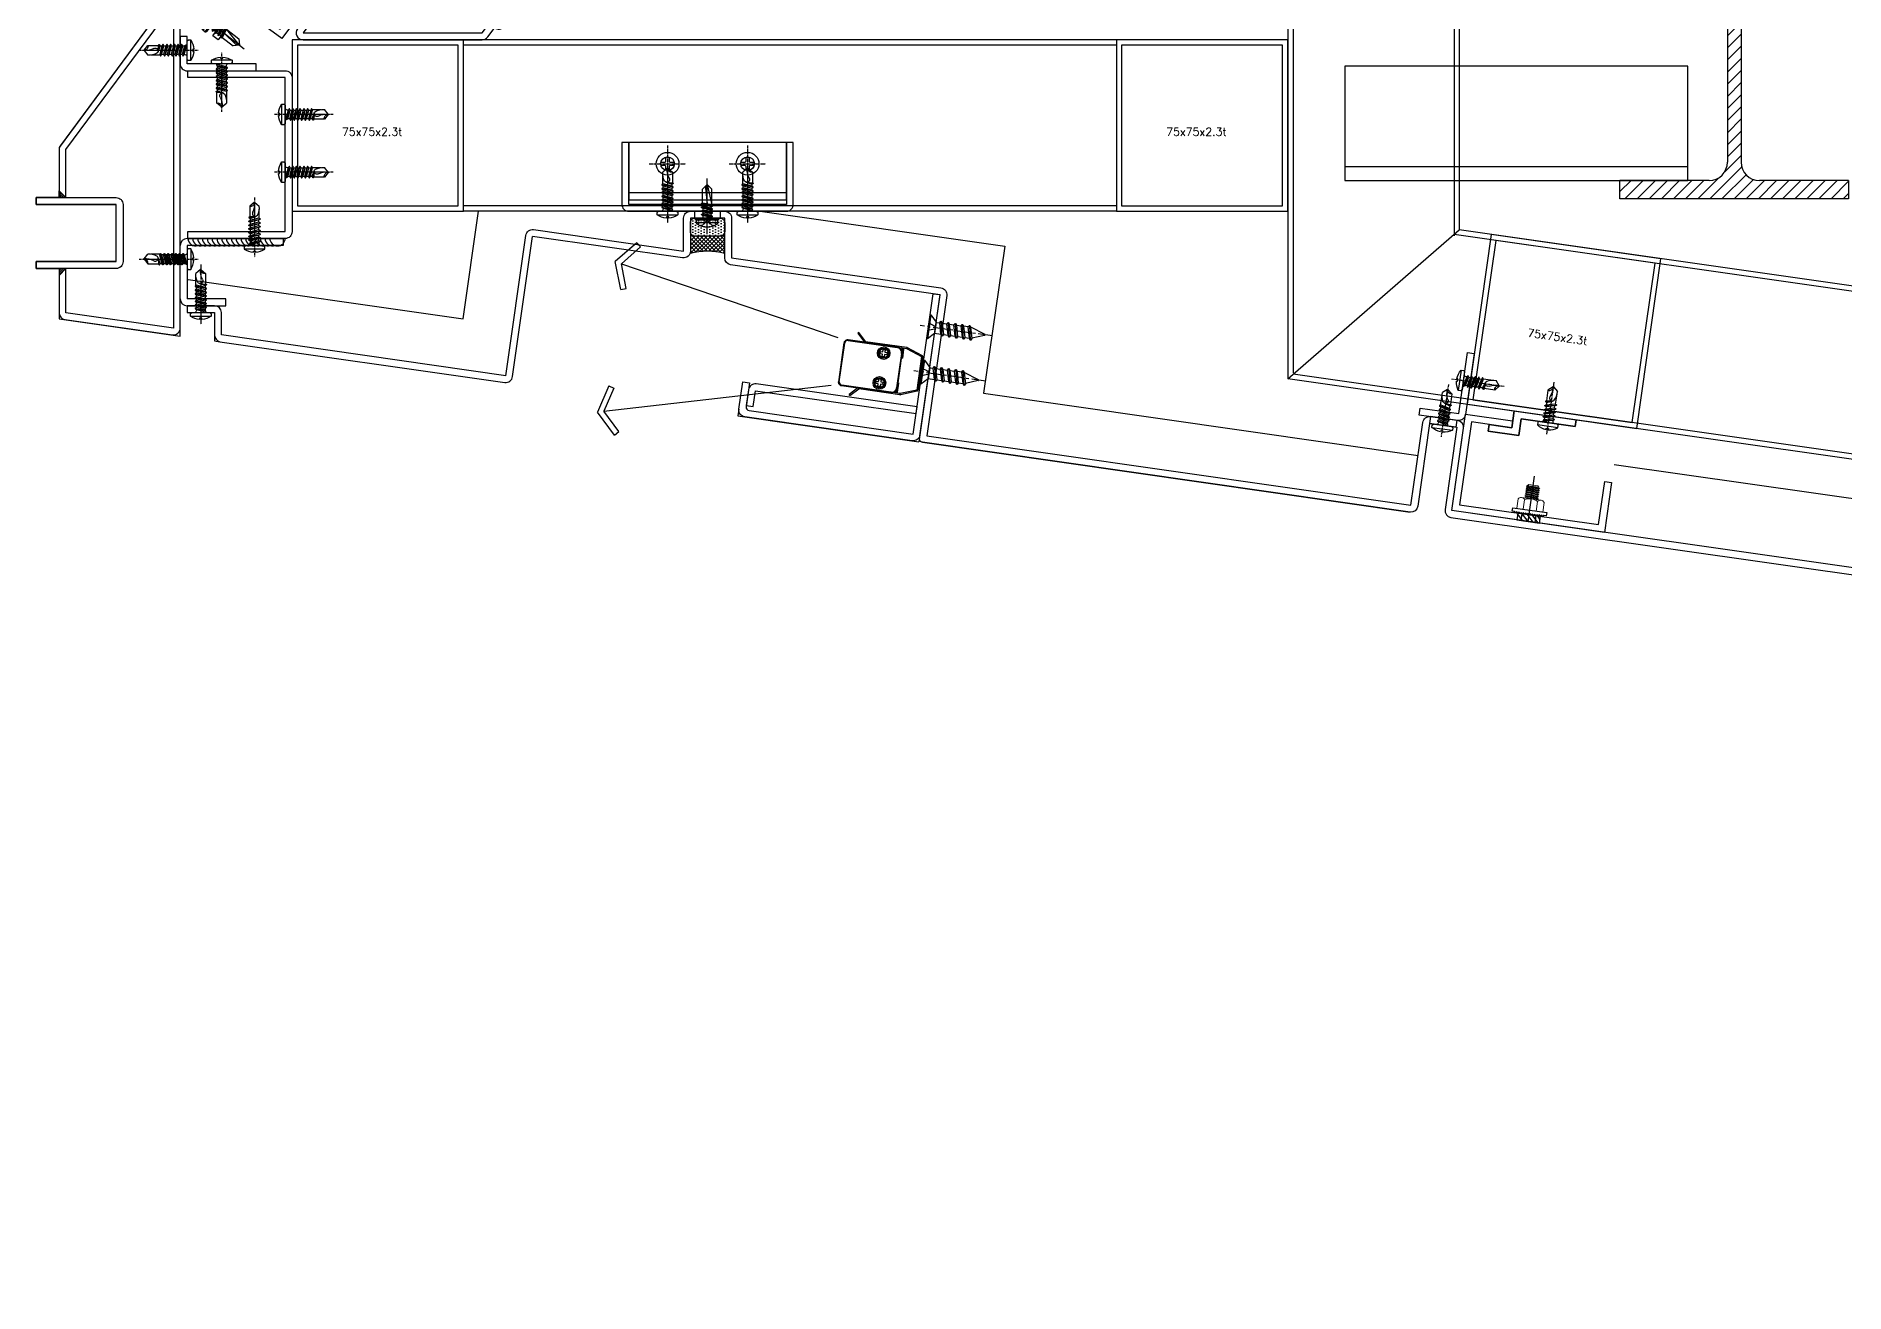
# Model space of a CAD drawing. Extents: x -3378 to 102197, y -3799 to 48702.
# Drawn here: x 55391 to 56182, y 8614 to 9164 of the extents above; entities that cross this region are included whole.
import ezdxf

# ---------------------------------------------------------------- set-up
doc = ezdxf.new("R2010")
doc.units = 0
doc.linetypes.add('CENTER', pattern=[2, 1.25, -0.25, 0.25, -0.25])
doc.linetypes.add('HIDDEN', pattern=[0.375, 0.25, -0.125])
for name, color, linetype in [('11', 11, 'Continuous'), ('24WELD', 55, 'Continuous'), ('3', 3, 'Continuous'), ('4', 4, 'Continuous'), ('6', 6, 'Continuous'), ('ARR', 6, 'Continuous'), ('BCM-DIM', 54, 'Continuous'), ('BCM-draft', 252, 'Continuous'), ('BCM-EXT', 2, 'Continuous'), ('BCM-SIL', 8, 'Continuous'), ('CENTER', 4, 'CENTER'), ('CL', 14, 'CENTER'), ('GM_SECT_15', 15, 'Continuous'), ('LAYER3', 165, 'Continuous'), ('螺絲 固定五金 FASTENERS', 124, 'Continuous'), ('螺絲、螺栓', 4, 'Continuous'), ('視覺模型鋁擠型暫替', 4, 'Continuous'), ('視覺模型鋁擠型暫替-RefEdit0', 4, 'Continuous'), ('金屬面材 METAL PANEL', 2, 'Continuous'), ('鐵件 STEEL', 20, 'Continuous'), ('隱藏線 HIDDEN', 8, 'HIDDEN')]:
    doc.layers.add(name, color=color, linetype=linetype)
doc.layers.add('12', color=3, linetype='Continuous', lineweight=9)
doc.layers.add('不顯示', color=254, linetype='Continuous', plot=False)
doc.styles.add('DIM', font='simplex.shx', dxfattribs={"bigfont": 'chineset.shx'})
pattern_1 = [(45, (-80779.971, -992207.95374), (-0.44194173824, 0.44194173824), [])]

# ---------------------------------------------------------------- blocks, each defined once
blk = doc.blocks.new('A$C19CB1797')
at = {"layer": 'BCM-SIL'}
for p, q in [((8.28, 24.29, 0), (8.28, 0, 0)), ((3.53, 19.39, 0), (13.03, 19.39, 0)), ((3.53, 18.16, 0), (13.03, 18.16, 0)), ((6.49, 17.06, 0), (5.88, 16.71, 0)), ((5.88, 16.71, 0), (10.68, 15.91, 0)), ((5.88, 16.71, 0), (5.88, 16.51, 0)), ((5.88, 16.51, 0), (10.68, 15.72, 0)), ((5.88, 16.51, 0), (6.49, 16.16, 0)), ((6.49, 17.06, 0), (10.07, 16.26, 0)), ((6.49, 16.16, 0), (10.07, 15.36, 0)), ((6.49, 16.16, 0), (6.49, 15.47, 0)), ((10.07, 17.06, 0), (10.07, 16.26, 0)), ((10.07, 17.06, 0), (10.07, 16.26, 0)), ((10.07, 16.26, 0), (10.68, 15.91, 0)), ((10.68, 15.91, 0), (10.68, 15.72, 0)), ((6.49, 15.47, 0), (5.88, 15.12, 0)), ((5.88, 15.12, 0), (10.68, 14.32, 0)), ((5.88, 15.12, 0), (5.88, 14.92, 0)), ((5.88, 14.92, 0), (10.68, 14.13, 0)), ((5.88, 14.92, 0), (6.49, 14.57, 0)), ((6.49, 13.88, 0), (5.88, 13.53, 0)), ((5.88, 13.53, 0), (10.68, 12.74, 0)), ((5.88, 13.53, 0), (5.88, 13.33, 0)), ((5.88, 13.33, 0), (10.68, 12.54, 0)), ((5.88, 13.33, 0), (6.49, 12.98, 0)), ((6.49, 12.3, 0), (5.88, 11.94, 0)), ((5.88, 11.94, 0), (10.68, 11.15, 0)), ((5.88, 11.94, 0), (5.88, 11.75, 0)), ((5.88, 11.75, 0), (10.68, 10.95, 0)), ((5.88, 11.75, 0), (6.28, 11.52, 0)), ((8.28, 2.66, 0), (6.28, 11.52, 0)), ((6.28, 11.52, 0), (6.28, 4.66, 0)), ((6.28, 11.52, 0), (10.28, 10.72, 0)), ((6.49, 15.47, 0), (10.07, 14.68, 0)), ((6.49, 14.57, 0), (10.07, 13.78, 0)), ((6.49, 14.57, 0), (6.49, 13.88, 0)), ((6.49, 13.88, 0), (10.07, 13.09, 0)), ((6.49, 12.98, 0), (10.07, 12.19, 0)), ((6.49, 12.98, 0), (6.49, 12.3, 0)), ((6.49, 12.3, 0), (10.07, 11.5, 0)), ((9.03, 4.16, 0), (8.28, 11.12, 0)), ((10.68, 15.72, 0), (10.07, 15.36, 0)), ((10.07, 15.36, 0), (10.07, 14.68, 0)), ((10.07, 14.68, 0), (10.68, 14.32, 0)), ((10.68, 14.13, 0), (10.07, 13.78, 0)), ((10.07, 13.78, 0), (10.07, 13.09, 0)), ((10.07, 13.09, 0), (10.68, 12.74, 0)), ((10.68, 12.54, 0), (10.07, 12.19, 0)), ((10.07, 12.19, 0), (10.07, 11.5, 0)), ((10.07, 11.5, 0), (10.68, 11.15, 0)), ((10.68, 10.95, 0), (10.28, 10.72, 0)), ((10.28, 10.72, 0), (10.28, 4.66, 0)), ((10.68, 14.32, 0), (10.68, 14.13, 0)), ((10.68, 12.74, 0), (10.68, 12.54, 0)), ((10.68, 11.15, 0), (10.68, 10.95, 0)), ((6.28, 4.66, 0), (8.28, 2.66, 0)), ((8.28, 2.66, 0), (10.28, 4.66, 0)), ((8.28, 2.66, 0), (9.03, 4.16, 0))]:
    blk.add_line(p, q, dxfattribs=at)
at = {"layer": 'BCM-SIL', "elevation": 0}
blk.add_lwpolyline([(12.8, 19.81, 0.297439), (3.75, 19.81, 0.253368), (3.53, 19.39), (3.53, 18.16, 0.414214), (4.03, 17.66), (12.53, 17.66, 0.414214), (13.03, 18.16), (13.03, 19.39, 0.253368)], format="xyb", close=True, dxfattribs=at)
at = {"layer": 'BCM-SIL', "ltscale": 0.1, "elevation": 0}
blk.add_lwpolyline([(5.78, 20.77), (7.8, 18.64, 0.205918), (8.28, 18.43, 0.205918), (8.75, 18.64), (10.78, 20.77)], format="xyb", dxfattribs=at)
at = {"layer": 'BCM-SIL'}
for centre, start, end in [((5.89, 17.06, 0), 0, 90), ((10.67, 17.06, 0), 90, 180)]:
    blk.add_arc(centre, 0.6, start, end, dxfattribs=at)
blk = doc.blocks.new('M5x16圓頭自攻')
at = {"layer": 'ARR', "color": 0, "linetype": 'CENTER', "ltscale": 0.87}
blk.add_line((18, 0), (-5.1, 0), dxfattribs=at)
at = {"layer": 'ARR', "color": 0, "linetype": 'ByBlock', "ltscale": 0.3}
for p, q in [((-1.61, -4.5), (-1.61, 4.5)), ((0.5, 2.24), (1.14, 1.9)), ((0.72, 2.13), (1.65, -2.5)), ((1.89, 1.9), (1.14, 1.9)), ((2.24, 2.5), (3.24, -2.5)), ((3.48, 1.9), (2.73, 1.9)), ((3.83, 2.5), (4.83, -2.5)), ((5.07, 1.9), (4.32, 1.9)), ((5.42, 2.5), (6.42, -2.5)), ((6.81, 1.9), (5.91, 1.9)), ((7.16, 2.5), (8.16, -2.5)), ((8.4, 1.9), (7.65, 1.9)), ((8.73, 1.9), (7.98, 1.9)), ((9.08, 2.5), (9.7, -0.6)), ((14.12, 2.1), (9.46, 2.1)), ((15.83, 0.06), (14.12, 2.1)), ((15.83, 0.06), (15.95, 0.06)), ((16, -0.01), (16, 0.01)), ((2.14, -1.9), (2.89, -1.9)), ((3.73, -1.9), (4.48, -1.9)), ((5.32, -1.9), (6.07, -1.9)), ((6.91, -1.9), (7.81, -1.9)), ((8.54, -2.1), (12.91, -2.1)), ((15.83, -0.06), (14.12, -2.1)), ((15.83, -0.06), (15.95, -0.06))]:
    blk.add_line(p, q, dxfattribs=at)
blk.add_lwpolyline([(-2.98, -0.5, 0.134476), (-1.61, -4.5), (-0.58, -4.5, 0.198912), (-0.44, -4.44), (-0.06, -4.06, 0.198912), (0, -3.92), (0, 3.92, 0.198912), (-0.06, 4.06), (-0.44, 4.44, 0.198912), (-0.58, 4.5), (-1.61, 4.5, 0.134562), (-2.98, 0.5), (-2.48, 0.5), (-2.48, -0.5), (-2.98, -0.5)], format="xyb", dxfattribs=at)
blk.add_lwpolyline([(1.14, 1.9), (2.14, -1.9), (1.8, -2.5), (1.65, -2.5), (1.3, -1.9), (0.3, 1.9), (0.5, 2.24)], dxfattribs=at)
for points in [[(3.24, -2.5), (2.89, -1.9), (1.89, 1.9), (2.24, 2.5), (2.39, 2.5), (2.73, 1.9), (3.73, -1.9), (3.39, -2.5)], [(4.83, -2.5), (4.48, -1.9), (3.48, 1.9), (3.83, 2.5), (3.98, 2.5), (4.32, 1.9), (5.32, -1.9), (4.98, -2.5)], [(6.42, -2.5), (6.07, -1.9), (5.07, 1.9), (5.42, 2.5), (5.57, 2.5), (5.91, 1.9), (6.91, -1.9), (6.57, -2.5)], [(8.16, -2.5), (7.81, -1.9), (6.81, 1.9), (7.16, 2.5), (7.31, 2.5), (7.65, 1.9), (8.65, -1.9), (8.31, -2.5)], [(9.08, 2.5), (8.73, 1.9), (9.7, -0.6), (9.46, 2.1), (9.23, 2.5)]]:
    blk.add_lwpolyline(points, close=True, dxfattribs=at)
for centre, radius, start, end in [((0.67, 3.07), 0.874, 220.33884, 257.78016), ((10.86, -0.29), 1.2, 56.15202, 236.15202), ((14.85, 6.88), 7.01, 241.64577, 278.00805), ((15.9, 1.75), 1.82, 168.86169, 267.68654), ((15.95, 0.01), 0.05, 0, 90), ((1.17, -3.34), 1.44, 84.73115, 144.21996), ((13.52, 4.88), 7.01, 241.64577, 274.95411), ((15.95, -0.01), 0.05, 270, 0)]:
    blk.add_arc(centre, radius, start, end, dxfattribs=at)
blk = doc.blocks.new('*U255')
blk.add_blockref('M5x16圓頭自攻', (0, 0))
blk = doc.blocks.new('75x75x2.3t')
at = {"layer": 'GM_SECT_15'}
for points in [[(0, -75), (75, -75), (75, 0), (0, 0)], [(2.3, -72.7), (72.7, -72.7), (72.7, -2.3), (2.3, -2.3)]]:
    blk.add_lwpolyline(points, close=True, dxfattribs=at)
at = {"layer": '不顯示', "linetype": 'Continuous', "insert": (21.79, -38.48), "char_height": 3.5, "attachment_point": 1, "style": 'DIM'}
blk.add_mtext_dynamic_manual_height_columns('75x75x2.3t', width=3.4858, gutter_width=17.5, heights=[0], dxfattribs=at)
blk = doc.blocks.new('雨遮外緣鋁擠型')
at = {"layer": '視覺模型鋁擠型暫替', "linetype": 'Continuous'}
h = blk.add_hatch(dxfattribs=at)
h.set_pattern_fill('ANSI31', color=1, scale=5)
h.set_pattern_definition(pattern_1)
h.paths.add_polyline_path([(0, 53), (3, 53), (0, 56)])
h = blk.add_hatch(dxfattribs=at)
h.set_pattern_fill('ANSI31', color=1, scale=5)
h.set_pattern_definition(pattern_1)
h.paths.add_polyline_path([(0, 19), (3, 22), (0, 22)])
at = {"layer": '視覺模型鋁擠型暫替', "color": 1, "linetype": 'Continuous'}
for points in [[(3, 53), (0, 53), (0, 56), (3, 53)], [(3, 22), (0, 22), (0, 19), (3, 22)]]:
    blk.add_lwpolyline(points, dxfattribs=at)
at = {"layer": '金屬面材 METAL PANEL'}
for points in [[(3, 2.62), (3, 22), (0, 19), (0, 19), (0, 19), (0, 2.62, 0.373287), (2.58, -0.35), (49.58, -7.05, 0.456368), (53, -4.09), (53, 134.36, 0.414214), (50, 137.36), (47.7, 137.36, 0.23764), (45.29, 136.15), (0.59, 75.8, 0.160751), (0, 74.01), (0, 56), (0, 56), (0, 56), (3, 53), (3, 74.01), (47.7, 134.36), (50, 134.36), (50, -4.1)], [(-10, 53), (25, 53, -0.414214), (28, 50), (28, 25, -0.414214), (25, 22), (-10, 22), (-10, 25), (25, 25), (25, 50), (-10, 50)]]:
    blk.add_lwpolyline(points, format="xyb", close=True, dxfattribs=at)
at = {"layer": '隱藏線 HIDDEN', "linetype": 'Continuous'}
blk.add_lwpolyline([(0, 22), (0, 0.02), (53, -7.56), (53, 137.36), (46.19, 137.36), (0, 75), (0, 53)], dxfattribs=at)
blk = doc.blocks.new('梯形固定件')
at = {"layer": '視覺模型鋁擠型暫替', "linetype": 'Continuous'}
for p, q in [((44.13, 59.58), (46.54, 57.8)), ((3.64, 9.96), (6.05, 8.17))]:
    blk.add_line(p, q, dxfattribs=at)
at = {"layer": '視覺模型鋁擠型暫替', "color": 7, "linetype": 'Continuous'}
for centre, radius, start, end in [((6.05, 8.17), 3, 143.42842, 233.47297), ((6.05, 8.17), 2, 143.42842, 233.4731), ((6.05, 8.17), 1, 143.42842, 233.47346), ((91.52, 7.63), 3, 233.46545, 323.51001), ((91.52, 7.63), 2, 233.46533, 323.51001), ((91.52, 7.63), 1, 233.46496, 323.51001)]:
    blk.add_arc(centre, radius, start, end, dxfattribs=at)
at = {"layer": '視覺模型鋁擠型暫替', "linetype": 'Continuous'}
for radius, start in [(1, 53.472), (3, 53.47248)]:
    blk.add_arc((6.05, 8.17), radius, start, 53.47287, dxfattribs=at)
at = {"layer": '金屬面材 METAL PANEL', "linetype": 'Continuous'}
for points in [[(44.13, 59.58), (3.54, 4.79, 0.61597), (5.96, 0), (84.35, 0, 0.237647), (86.76, 1.21), (99.58, 18.51)], [(3.64, 9.96), (41.72, 61.37, -0.414214), (45.92, 61.99), (101.36, 20.92, -0.414231), (101.99, 16.72), (93.93, 5.85), (91.52, 7.63), (99.58, 18.51), (44.13, 59.58), (6.05, 8.18)]]:
    blk.add_lwpolyline(points, format="xyb", dxfattribs=at)
blk.add_lwpolyline([(46.54, 57.79), (5.96, 3), (84.35, 3), (97.16, 20.3), (99.58, 18.51)], dxfattribs=at)
blk = doc.blocks.new('*u927')
at = {"layer": 'CENTER', "color": 0, "ltscale": 5}
blk.add_line((28.28, 0), (-3.62, 0), dxfattribs=at)
at = {"layer": '螺絲、螺栓', "color": 0, "linetype": 'ByBlock', "ltscale": 0.2}
for p, q in [((0.3, 5.3), (0.3, -5.3)), ((3.1, 2.5), (3.1, -2.5)), ((3.1, 2.39), (4.64, 2.39)), ((5.08, 3.15), (6.34, -3.15)), ((5.7, 2.39), (7.79, 2.39)), ((8.23, 3.15), (9.49, -3.15)), ((8.85, 2.39), (10.94, 2.39)), ((11.38, 3.15), (12.64, -3.15)), ((12, 2.39), (14.09, 2.39)), ((14.53, 3.15), (15.79, -3.15)), ((17.24, 2.39), (15.15, 2.39)), ((17.68, 3.15), (18.94, -3.15)), ((18.17, 2.61), (24.84, 0.24)), ((3.1, -2.39), (5.9, -2.39)), ((6.96, -2.39), (9.05, -2.39)), ((10.11, -2.39), (12.2, -2.39)), ((13.26, -2.39), (15.35, -2.39)), ((16.41, -2.39), (18.5, -2.39)), ((24.84, -0.23), (19.52, -2.25))]:
    blk.add_line(p, q, dxfattribs=at)
blk.add_lwpolyline([(3.1, -2.5), (0.3, -5.3), (0, -5.3), (0, 5.3), (0.3, 5.3), (3.1, 2.5)], dxfattribs=at)
blk.add_lwpolyline([(0, 1.61, -0.048054), (2.67, 0.68, -0.292428), (3.1, 0, -0.292428), (2.67, -0.68, -0.048054), (0, -1.61, -0.048054)], format="xyb", dxfattribs=at)
for points in [[(6.34, -3.15), (5.9, -2.39), (4.64, 2.39), (5.08, 3.15), (5.27, 3.15), (5.7, 2.39), (6.96, -2.39), (6.53, -3.15)], [(9.49, -3.15), (9.05, -2.39), (7.79, 2.39), (8.23, 3.15), (8.42, 3.15), (8.85, 2.39), (10.11, -2.39), (9.68, -3.15)], [(12.64, -3.15), (12.2, -2.39), (10.94, 2.39), (11.38, 3.15), (11.57, 3.15), (12, 2.39), (13.26, -2.39), (12.83, -3.15)], [(15.79, -3.15), (15.35, -2.39), (14.09, 2.39), (14.53, 3.15), (14.72, 3.15), (15.15, 2.39), (16.41, -2.39), (15.98, -3.15)], [(18.94, -3.15), (18.5, -2.39), (17.24, 2.39), (17.68, 3.15), (17.87, 3.15), (18.3, 2.39), (19.56, -2.39), (19.13, -3.15)]]:
    blk.add_lwpolyline(points, close=True, dxfattribs=at)
blk.add_arc((24.75, 0), 0.252, 292.16272, 69.4623, dxfattribs=at)
blk = doc.blocks.new('*U929')
blk.add_blockref('*u927', (0, 0))
blk = doc.blocks.new('燈座')
for p, q in [((-78.77, 14.27), (-79.2, 11.3)), ((-79.16, 11.3), (0, 0)), ((0.42, 2.97, 0), (0, 0))]:
    blk.add_line(p, q)
at = {"layer": '金屬面材 METAL PANEL', "linetype": 'Continuous'}
for points in [[(9.18, 64.35), (0.42, 2.97, -0.414214), (-2.97, 0.42), (-76.23, 10.88, -0.414214), (-78.77, 14.27), (-77.08, 26.15), (-74.11, 25.73), (-75.59, 15.33, 0.414214), (-74.32, 13.64), (-2.55, 3.39), (6.21, 64.77)], [(-72.55, 15.4), (-71.56, 22.33), (-1.27, 12.3), (-0.85, 15.27), (-71.14, 25.3, 0.414214), (-74.53, 22.76), (-75.52, 15.83)]]:
    blk.add_lwpolyline(points, format="xyb", close=True, dxfattribs=at)
at = {"layer": '螺絲 固定五金 FASTENERS', "rotation": 351.8790730473864}
for p in [(4.14, 50.28, 0), (1.32, 30.48, 0)]:
    blk.add_blockref('*U929', p, dxfattribs=at)
blk = doc.blocks.new('A$C19b21843')
at = {"layer": '11'}
blk.add_lwpolyline([(3.5, 4), (3, 3.5), (3.5, 3), (3, 2.5), (3.5, 2), (3, 1.5), (3.5, 1), (3.5, 0), (5, 0), (5, 15), (3.5, 15), (3.5, 14), (3, 13.5), (3.5, 13), (3, 12.5), (3.5, 12), (3, 11.5), (3.5, 11), (3, 10.5), (3.5, 10), (3, 9.5), (3.5, 9), (3, 8.5), (3.5, 8), (3, 7.5), (3.5, 7), (3, 6.5), (3.5, 6), (3, 5.5), (3.5, 5), (3, 4.5)], close=True, dxfattribs=at)
at = {"layer": '12'}
for p, q in [((5, 13.25), (9.17, 13.25)), ((9.17, 10.37), (5, 10.37)), ((10, 11.81), (10, 3.19)), ((10, 10.03), (10.19, 10.03)), ((10.46, 10.5), (10.89, 4.57)), ((10.73, 10.03), (11.06, 10.03)), ((11.34, 10.5), (11.77, 4.57)), ((11.61, 10.03), (11.94, 10.03)), ((12.21, 10.5), (12.64, 4.57)), ((12.48, 10.03), (12.81, 10.03)), ((13.09, 10.5), (13.52, 4.57)), ((13.36, 10.03), (13.69, 10.03)), ((13.96, 10.5), (14.39, 4.57)), ((14.23, 10.03), (14.56, 10.03)), ((14.84, 10.5), (15.27, 4.57)), ((9.17, 4.63), (5, 4.63)), ((9.17, 1.75), (5, 1.75)), ((10, 4.95), (10.02, 4.57)), ((10.62, 4.97), (10.25, 4.97)), ((11.5, 4.97), (11.13, 4.97)), ((12.38, 4.97), (12, 4.97)), ((13.25, 4.97), (12.88, 4.97)), ((14.12, 4.97), (13.75, 4.97)), ((15, 4.97), (14.63, 4.97))]:
    blk.add_line(p, q, dxfattribs=at)
for points in [[(10, 4.59), (10.02, 4.57), (10.25, 4.97), (10, 8.4)], [(15.11, 10.03), (15.47, 10.03), (15.47, 5.41)], [(15.47, 10.03), (16, 9.5), (16, 5.5), (15.5, 5)]]:
    blk.add_lwpolyline(points, dxfattribs=at)
for points in [[(10.73, 10.03), (10.46, 10.5), (10.19, 10.03), (10.62, 4.97), (10.89, 4.57), (11.13, 4.97)], [(11.61, 10.03), (11.34, 10.5), (11.06, 10.03), (11.5, 4.97), (11.77, 4.57), (12, 4.97)], [(12.48, 10.03), (12.21, 10.5), (11.94, 10.03), (12.38, 4.97), (12.64, 4.57), (12.88, 4.97)], [(13.36, 10.03), (13.09, 10.5), (12.81, 10.03), (13.25, 4.97), (13.52, 4.57), (13.75, 4.97)], [(14.23, 10.03), (13.96, 10.5), (13.69, 10.03), (14.12, 4.97), (14.39, 4.57), (14.63, 4.97)], [(15.11, 10.03), (14.84, 10.5), (14.56, 10.03), (15, 4.97), (15.27, 4.57), (15.5, 4.97)]]:
    blk.add_lwpolyline(points, close=True, dxfattribs=at)
for centre, radius, start, end in [((8.34, 11.81), 1.66, 300, 60), ((4.63, 7.5), 5.37, 327.68598, 32.31401), ((8.34, 3.19), 1.66, 300, 60)]:
    blk.add_arc(centre, radius, start, end, dxfattribs=at)
at = {"layer": '3'}
for p, q in [((0, 12.01), (3.25, 8.75)), ((3, 10.5), (0, 10.5)), ((0, 9.74), (3.12, 6.62)), ((1.77, 12.5), (3.38, 10.88)), ((0, 7.48), (3.49, 3.99)), ((0, 5.22), (2.72, 2.5)), ((0, 4.5), (3, 4.5)), ((0, 2.96), (0.46, 2.5))]:
    blk.add_line(p, q, dxfattribs=at)
at = {"layer": '4'}
blk.add_line((0, 7.5), (20, 7.5), dxfattribs=at)
at = {"layer": '6'}
blk.add_lwpolyline([(0, 12.5), (3, 12.5), (3.5, 12), (3, 11.5), (3.5, 11), (3, 10.5), (3.5, 10), (3, 9.5), (3.5, 9), (3, 8.5), (3.5, 8), (3, 7.5), (3.5, 7), (3, 6.5), (3.5, 6), (3, 5.5), (3.5, 5), (3, 4.5), (3.5, 4), (3, 3.5), (3.5, 3), (3, 2.5), (0, 2.5)], close=True, dxfattribs=at)
blk = doc.blocks.new('*U35')
blk.add_lwpolyline([(1.22, 0.68), (2.48, 0.68, -0.398336), (3.02, 0.16, -0.027263), (3.02, -0.16, -0.398336), (2.48, -0.68), (1.22, -0.68, 0.414214), (0.68, -1.22), (0.68, -2.48, -0.398336), (0.16, -3.02, -0.027263), (-0.16, -3.02, -0.398336), (-0.68, -2.48), (-0.68, -1.22, 0.414214), (-1.22, -0.68), (-2.48, -0.68, -0.398336), (-3.02, -0.16, -0.027263), (-3.02, 0.16, -0.398336), (-2.48, 0.68), (-1.22, 0.68, 0.414214), (-0.68, 1.22), (-0.68, 2.48, -0.398336), (-0.16, 3.02, -0.027263), (0.16, 3.02, -0.398336), (0.68, 2.48), (0.68, 1.22, 0.414214)], format="xyb", close=True)
blk.add_circle((0, 0), 5)
at = {"layer": 'CL'}
for p, q in [((0, 8.04), (0, -8.04)), ((-8.04, 0), (8.04, 0))]:
    blk.add_line(p, q, dxfattribs=at)
blk = doc.blocks.new('圓孔6mm')
at = {"layer": '視覺模型鋁擠型暫替', "color": 6, "linetype": 'Continuous'}
blk.add_circle((0, 0), 3, dxfattribs=at)
at = {"layer": 'BCM-draft'}
blk.add_blockref('*U35', (0, 0), dxfattribs=at)
blk = doc.blocks.new('A$C20AE7E0D')
at = {"layer": 'ARR', "color": 0, "linetype": 'CENTER', "ltscale": 0.87}
blk.add_line((21, 0), (-5.1, 0), dxfattribs=at)
at = {"layer": 'ARR', "color": 0, "linetype": 'ByBlock', "ltscale": 0.3}
for p, q in [((-1.61, -4.5), (-1.61, 4.5)), ((0.5, 2.24), (1.14, 1.9)), ((0.72, 2.13), (1.65, -2.5)), ((1.89, 1.9), (1.14, 1.9)), ((2.24, 2.5), (3.24, -2.5)), ((3.48, 1.9), (2.73, 1.9)), ((3.83, 2.5), (4.83, -2.5)), ((5.07, 1.9), (4.32, 1.9)), ((5.42, 2.5), (6.42, -2.5)), ((6.81, 1.9), (5.91, 1.9)), ((7.16, 2.5), (8.16, -2.5)), ((8.4, 1.9), (7.65, 1.9)), ((8.75, 2.5), (9.75, -2.5)), ((10.14, 1.9), (9.24, 1.9)), ((10.49, 2.5), (11.49, -2.5)), ((11.73, 1.9), (10.98, 1.9)), ((12.08, 2.5), (12.7, -0.6)), ((17.12, 2.1), (12.46, 2.1)), ((18.83, 0.06), (17.12, 2.1)), ((18.83, 0.06), (18.95, 0.06)), ((19, -0.01), (19, 0.01)), ((2.14, -1.9), (2.89, -1.9)), ((3.73, -1.9), (4.48, -1.9)), ((5.32, -1.9), (6.07, -1.9)), ((6.91, -1.9), (7.81, -1.9)), ((8.65, -1.9), (9.4, -1.9)), ((10.24, -1.9), (11.14, -1.9)), ((11.87, -2.1), (15.91, -2.1)), ((18.83, -0.06), (17.12, -2.1)), ((18.83, -0.06), (18.95, -0.06))]:
    blk.add_line(p, q, dxfattribs=at)
blk.add_lwpolyline([(-2.98, -0.5, 0.134476), (-1.61, -4.5), (-0.58, -4.5, 0.198912), (-0.44, -4.44), (-0.06, -4.06, 0.198912), (0, -3.92), (0, 3.92, 0.198912), (-0.06, 4.06), (-0.44, 4.44, 0.198912), (-0.58, 4.5), (-1.61, 4.5, 0.134562), (-2.98, 0.5), (-2.48, 0.5), (-2.48, -0.5), (-2.98, -0.5)], format="xyb", dxfattribs=at)
blk.add_lwpolyline([(1.14, 1.9), (2.14, -1.9), (1.8, -2.5), (1.65, -2.5), (1.3, -1.9), (0.3, 1.9), (0.5, 2.24)], dxfattribs=at)
for points in [[(3.24, -2.5), (2.89, -1.9), (1.89, 1.9), (2.24, 2.5), (2.39, 2.5), (2.73, 1.9), (3.73, -1.9), (3.39, -2.5)], [(4.83, -2.5), (4.48, -1.9), (3.48, 1.9), (3.83, 2.5), (3.98, 2.5), (4.32, 1.9), (5.32, -1.9), (4.98, -2.5)], [(6.42, -2.5), (6.07, -1.9), (5.07, 1.9), (5.42, 2.5), (5.57, 2.5), (5.91, 1.9), (6.91, -1.9), (6.57, -2.5)], [(8.16, -2.5), (7.81, -1.9), (6.81, 1.9), (7.16, 2.5), (7.31, 2.5), (7.65, 1.9), (8.65, -1.9), (8.31, -2.5)], [(9.75, -2.5), (9.4, -1.9), (8.4, 1.9), (8.75, 2.5), (8.9, 2.5), (9.24, 1.9), (10.24, -1.9), (9.9, -2.5)], [(11.49, -2.5), (11.14, -1.9), (10.14, 1.9), (10.49, 2.5), (10.64, 2.5), (10.98, 1.9), (11.98, -1.9), (11.64, -2.5)], [(12.08, 2.5), (11.73, 1.9), (12.7, -0.6), (12.46, 2.1), (12.23, 2.5)]]:
    blk.add_lwpolyline(points, close=True, dxfattribs=at)
for centre, radius, start, end in [((0.67, 3.07), 0.874, 220.33884, 257.78016), ((13.86, -0.29), 1.2, 56.15202, 236.15202), ((17.85, 6.88), 7.01, 241.64577, 278.00805), ((18.9, 1.75), 1.82, 168.86169, 267.68654), ((18.95, 0.01), 0.05, 0, 90), ((1.17, -3.34), 1.44, 84.73115, 144.21996), ((16.52, 4.88), 7.01, 241.64577, 274.95411), ((18.95, -0.01), 0.05, 270, 0)]:
    blk.add_arc(centre, radius, start, end, dxfattribs=at)
blk = doc.blocks.new('*U77')
at = {"color": 0, "linetype": 'ByBlock'}
blk.add_blockref('A$C20AE7E0D', (0, 0), dxfattribs=at)
blk = doc.blocks.new('4t托架')
at = {"layer": '視覺模型鋁擠型暫替', "color": 6, "linetype": 'Continuous'}
blk.add_line((-0.7, -22), (-69.7, -22), dxfattribs=at)
at = {"layer": '視覺模型鋁擠型暫替', "color": 6, "linetype": 'Continuous', "elevation": 0}
blk.add_lwpolyline([(-69.7, -25), (-0.7, -25), (-0.7, 0), (-69.7, 0)], close=True, dxfattribs=at)
at = {"layer": '金屬面材 METAL PANEL', "linetype": 'Continuous', "elevation": 0}
blk.add_lwpolyline([(-69.7, 0), (-72.7, 0), (-72.7, -27, 0.414214), (-69.7, -30), (-0.7, -30, 0.414214), (2.3, -27), (2.3, 0), (-0.7, 0), (-0.7, -27), (-69.7, -27)], format="xyb", close=True, dxfattribs=at)
at = {"layer": '螺絲 固定五金 FASTENERS', "xscale": -1, "rotation": 270}
for p in [(-52.7, -30), (-17.7, -30)]:
    blk.add_blockref('*U77', p, dxfattribs=at)
at = {"layer": '視覺模型鋁擠型暫替', "linetype": 'Continuous'}
for p in [(-52.7, -9.26), (-17.7, -9.26)]:
    blk.add_blockref('圓孔6mm', p, dxfattribs=at)
blk = doc.blocks.new('箭頭2')
at = {"layer": 'LAYER3', "ltscale": 10}
for p, q in [((-21.7, -12.5), (0, 0)), ((21.7, -12.5), (0, 0)), ((-21.7, -12.5), (-19.2, -16.8)), ((-19.2, -16.8), (0, -5.8)), ((19.2, -16.8), (0, -5.8)), ((0, -5.8), (0, -205.8)), ((21.7, -12.5), (19.2, -16.8))]:
    blk.add_line(p, q, dxfattribs=at)
blk = doc.blocks.new('L1燈具')
at = {"color": 133, "linetype": 'Continuous'}
for p, q in [((-26.94, 17.91), (-27.33, 17.61)), ((-27.33, 17.61), (-24.4, 13.7)), ((-24, 14), (-26.94, 17.91)), ((-24, 14), (-5.92, 11.42)), ((-9.83, 11.47), (-5.99, 10.93)), ((-7.78, 10.68), (-8.05, 8.75)), ((-7.29, 10.61), (-7.85, 6.69)), ((-5.99, 10.93), (0.56, 7.42)), ((-5.76, 11.36), (0.79, 7.86)), ((-8.34, 6.76), (-7.85, 6.69)), ((0.56, 7.42), (-1.54, -7.28)), ((1.05, 7.35), (-1.05, -7.35)), ((-27.26, -6.33), (-31.17, -9.26)), ((-30.87, -9.66), (-26.96, -6.72)), ((-8.88, -9.3), (-26.96, -6.72)), ((-10.46, -8.08), (-10.18, -6.15)), ((-9.97, -8.15), (-9.41, -4.23)), ((-9.9, -4.16), (-9.41, -4.23)), ((-1.54, -7.28), (-8.81, -8.81)), ((-1.44, -7.77), (-8.71, -9.3)), ((-30.87, -9.66), (-31.17, -9.26)), ((-8.81, -8.81), (-12.64, -8.27))]:
    blk.add_line(p, q, dxfattribs=at)
at = {"color": 53}
for p, q in [((-33.28, 13.37), (-35.71, -3.65)), ((-10.1, 11.58), (-31.58, 14.64)), ((-10.13, -6.29), (-7.98, 8.75)), ((-34.43, -5.35), (-12.96, -8.41))]:
    blk.add_line(p, q, dxfattribs=at)
at = {"color": 165}
for p, q in [((-35.67, -3.63), (-33.25, 13.34)), ((-35.48, -3.66), (-33.06, 13.31)), ((-33.28, 13.37), (-33.22, 13.62)), ((-33.28, 13.37), (-33.28, 13.37)), ((-33.25, 13.34), (-33.28, 13.37)), ((-33.06, 13.31), (-33.25, 13.34)), ((-33.22, 13.62), (-33.1, 13.9)), ((-33.1, 13.9), (-32.92, 14.15)), ((-31.59, 14.41), (-31.56, 14.61)), ((-31.59, 14.41), (-10.16, 11.36)), ((-31.56, 14.61), (-31.58, 14.64)), ((-31.58, 14.64), (-31.58, 14.64)), ((-31.56, 14.61), (-10.14, 11.55)), ((-17.58, 8.59), (-17.44, 9.58)), ((-16.59, 8.45), (-17.58, 8.59)), ((-17.44, 9.58), (-16.45, 9.44)), ((-16.73, 7.46), (-16.59, 8.45)), ((-16.45, 9.44), (-16.31, 10.43)), ((-16.31, 10.43), (-15.32, 10.29)), ((-15.6, 8.31), (-15.74, 7.32)), ((-14.61, 8.17), (-15.6, 8.31)), ((-15.32, 10.29), (-15.46, 9.3)), ((-15.46, 9.3), (-14.47, 9.16)), ((-14.47, 9.16), (-14.61, 8.17)), ((-8.21, 8.75), (-10.35, -6.23)), ((-10.16, 11.36), (-10.14, 11.55)), ((-8.01, 8.73), (-10.15, -6.26)), ((-10.14, 11.55), (-10.1, 11.58)), ((-10.1, 11.58), (-10.1, 11.58)), ((-10.1, -6.1), (-8.01, 8.55)), ((-8.21, 8.75), (-8.01, 8.73)), ((-8.01, 8.73), (-7.98, 8.75)), ((-7.98, 8.75), (-7.98, 8.75)), ((-15.74, 7.32), (-16.73, 7.46)), ((-35.72, -3.9), (-35.71, -3.65)), ((-35.68, -4.21), (-35.72, -3.9)), ((-35.67, -3.63), (-35.71, -3.65)), ((-35.71, -3.65), (-35.71, -3.65)), ((-35.58, -4.5), (-35.68, -4.21)), ((-35.48, -3.66), (-35.67, -3.63)), ((-34.4, -5.32), (-34.43, -5.35)), ((-34.43, -5.35), (-34.43, -5.35)), ((-34.37, -5.13), (-34.4, -5.32)), ((-12.98, -8.38), (-34.4, -5.32)), ((-12.95, -8.18), (-34.37, -5.13)), ((-19.44, -4.45), (-19.3, -3.46)), ((-18.45, -4.59), (-19.44, -4.45)), ((-19.3, -3.46), (-18.31, -3.6)), ((-18.59, -5.58), (-18.45, -4.59)), ((-17.6, -5.72), (-18.59, -5.58)), ((-18.31, -3.6), (-18.17, -2.61)), ((-18.17, -2.61), (-17.18, -2.75)), ((-17.46, -4.73), (-17.6, -5.72)), ((-16.47, -4.87), (-17.46, -4.73)), ((-17.18, -2.75), (-17.32, -3.74)), ((-17.32, -3.74), (-16.33, -3.88)), ((-16.33, -3.88), (-16.47, -4.87)), ((-10.35, -6.23), (-10.15, -6.26)), ((-10.15, -6.26), (-10.13, -6.29)), ((-10.13, -6.29), (-10.13, -6.29)), ((-12.95, -8.18), (-12.98, -8.38)), ((-12.98, -8.38), (-12.96, -8.41)), ((-12.96, -8.41), (-12.96, -8.41))]:
    blk.add_line(p, q, dxfattribs=at)
at = {"color": 165, "linetype": 'Continuous'}
for p, q in [((-24, 14), (-24.4, 13.7)), ((-24, 14), (-24.25, 13.57)), ((-24, 14), (-24.07, 13.54)), ((-8.29, 8.76), (-8.09, 8.73)), ((-8.09, 8.73), (-8.06, 8.75)), ((-8.06, 8.72), (-7.57, 8.65)), ((-7.73, 11.17), (-7.88, 11.06)), ((-7.29, 10.61), (-7.78, 10.68)), ((-5.92, 11.42), (-5.99, 10.93)), ((-5.76, 11.36), (-5.99, 10.93)), ((0.79, 7.86), (0.56, 7.42)), ((1.05, 7.35), (0.56, 7.42)), ((-26.96, -6.72), (-27.26, -6.33)), ((-26.96, -6.72), (-27.08, -6.24)), ((-26.96, -6.72), (-26.89, -6.26)), ((-10.4, -6.09), (-10.21, -6.12)), ((-10.21, -6.12), (-10.19, -6.15)), ((-10.18, -6.12), (-9.69, -6.19)), ((-1.44, -7.77), (-1.54, -7.28)), ((-1.05, -7.35), (-1.54, -7.28)), ((-10.55, -8.56), (-10.66, -8.41)), ((-9.97, -8.15), (-10.46, -8.08)), ((-8.88, -9.3), (-8.81, -8.81)), ((-8.71, -9.3), (-8.81, -8.81))]:
    blk.add_line(p, q, dxfattribs=at)
at = {"color": 165}
for points in [[(-32.92, 14.15), (-32.69, 14.36), (-32.43, 14.52), (-32.13, 14.62), (-31.83, 14.66), (-31.58, 14.64)], [(-10.1, 11.58), (-9.67, 11.47), (-9.21, 11.27), (-8.8, 10.97), (-8.46, 10.6), (-8.2, 10.17), (-8.03, 9.69), (-7.96, 9.2), (-7.98, 8.75)], [(-34.43, -5.35), (-34.68, -5.29), (-34.96, -5.17), (-35.21, -4.99), (-35.42, -4.76), (-35.58, -4.5)], [(-10.13, -6.29), (-10.23, -6.73), (-10.44, -7.19), (-10.73, -7.6), (-11.11, -7.94), (-11.54, -8.2), (-12.01, -8.37), (-12.51, -8.44), (-12.96, -8.41)]]:
    blk.add_lwpolyline(points, dxfattribs=at)
for centre, radius in [((-16.02, 8.87), 2.75), ((-16.02, 8.87), 2.22), ((-16.02, 8.87), 2.02), ((-17.88, -4.16), 2.75), ((-17.88, -4.16), 2.22), ((-17.88, -4.16), 2.02)]:
    blk.add_circle(centre, radius, dxfattribs=at)
at = {"color": 53}
for centre, radius, start, end in [((-31.79, 13.16), 1.5, 161.41035, 171.86378), ((-31.79, 13.16), 1.5, 154.48878, 160.63078), ((-31.8, 13.16), 1.5, 160.63394, 161.40665), ((-31.79, 13.16), 1.5, 149.87584, 154.49137), ((-31.8, 13.16), 1.5, 149.377, 149.8746), ((-31.79, 13.16), 1.5, 142.10367, 149.37327), ((-31.79, 13.16), 1.5, 138.3486, 142.10606), ((-31.79, 13.16), 1.5, 126.84084, 138.12399), ((-31.8, 13.16), 1.49, 138.12895, 138.34699), ((-31.79, 13.16), 1.5, 124.88879, 126.83621), ((-31.79, 13.16), 1.5, 115.30423, 124.89463), ((-31.79, 13.16), 1.5, 98.99441, 115.30188), ((-31.79, 13.16), 1.5, 92.25109, 99.0004), ((-31.79, 13.15), 1.5, 81.89169, 92.2467), ((-10.46, 9.1), 2.5, 351.87676, 81.88059), ((-34.22, -3.86), 1.5, 171.89169, 182.2467), ((-34.23, -3.86), 1.5, 182.2507, 183.12374), ((-34.22, -3.86), 1.5, 183.12681, 188.99694), ((-34.22, -3.86), 1.5, 188.99441, 193.77833), ((-34.22, -3.86), 1.5, 193.77954, 194.38124), ((-34.22, -3.86), 1.5, 194.38466, 201.08602), ((-34.22, -3.86), 1.5, 201.08324, 205.30188), ((-34.23, -3.87), 1.49, 205.30377, 205.62917), ((-34.22, -3.86), 1.5, 205.63419, 214.88915), ((-34.22, -3.87), 1.5, 214.88879, 216.83621), ((-34.22, -3.86), 1.5, 216.83554, 232.10606), ((-34.22, -3.86), 1.5, 232.09938, 244.49137), ((-34.22, -3.87), 1.5, 244.4852, 251.40622), ((-34.22, -3.86), 1.5, 251.41035, 261.86378), ((-12.6, -5.94), 2.5, 261.87676, 351.88058)]:
    blk.add_arc(centre, radius, start, end, dxfattribs=at)
at = {"color": 165}
for centre, radius, start, end in [((-31.77, 13.13), 1.5, 81.87463, 171.8793), ((-31.77, 13.13), 1.3, 81.87562, 171.88253), ((-10.49, 9.08), 2.3, 351.87563, 81.88251), ((-10.49, 9.08), 2.5, 351.87676, 81.88059), ((-10.58, 8.92), 2.6, 351.87907, 352.99836), ((-34.19, -3.84), 1.5, 171.87464, 261.87929), ((-34.19, -3.84), 1.3, 171.87562, 261.88253), ((-12.63, -5.91), 2.5, 261.87676, 351.88058), ((-12.63, -5.91), 2.3, 261.87563, 351.88251), ((-12.67, -5.73), 2.6, 350.75979, 351.87907)]:
    blk.add_arc(centre, radius, start, end, dxfattribs=at)
at = {"color": 133, "linetype": 'Continuous'}
for centre, radius, start, end in [((-24, 14), 0.495, 216.87907, 239.37907), ((-8.27, 10.75), 0.495, 351.87907, 81.87907), ((-8.27, 10.75), 0.99, 351.87907, 22.3868), ((-5.99, 10.93), 0.495, 61.87907, 81.87907), ((0.56, 7.42), 0.495, 351.87907, 61.87907), ((-26.96, -6.72), 0.495, 101.96935, 126.87907), ((-1.54, -7.28), 0.495, 281.87907, 351.87907), ((-10.95, -8.01), 0.495, 261.87907, 351.87907), ((-10.95, -8.01), 0.99, 321.37135, 351.87907), ((-8.81, -8.81), 0.495, 261.87907, 281.87907)]:
    blk.add_arc(centre, radius, start, end, dxfattribs=at)
at = {"color": 165, "linetype": 'Continuous'}
for centre, start, end in [((-10.63, 8.92), 351.87907, 352.99836), ((-12.7, -5.59), 350.75979, 351.87907)]:
    blk.add_arc(centre, 2.58, start, end, dxfattribs=at)
at = {"layer": 'LAYER3'}
for p, xscale, yscale, zscale, rotation in [((-133.46, 48.95), -0.5, 0.5, 0.5, 71.16989544259621), ((-141.27, -16.89), 0.4999999999999999, 0.4999999999999999, 0.4999999999999999, 96.57220988305077)]:
    blk.add_blockref('箭頭2', p, dxfattribs=dict(at, xscale=xscale, yscale=yscale, zscale=zscale, rotation=rotation))
blk = doc.blocks.new('123')
at = {"layer": '金屬面材 METAL PANEL', "linetype": 'Continuous'}
for p, q in [((-48.96, -38.34), (-48.96, -14.95)), ((-45.96, -11.95), (-3.96, -11.95)), ((-3.96, -14.95), (-45.96, -14.95)), ((-45.96, -14.95), (-45.96, -38.34)), ((-3.96, -11.95), (-3.96, -14.95)), ((-28.96, -38.34), (-45.96, -38.34)), ((-28.96, -41.34), (-28.96, -38.34)), ((-45.96, -41.34), (-28.96, -41.34))]:
    blk.add_line(p, q, dxfattribs=at)
blk.add_lwpolyline([(-48.96, 76.42), (-48.96, 64.42, 0.414214), (-45.96, 61.42), (-15.78, 61.42), (-15.78, 64.42), (-45.96, 64.42), (-45.96, 76.42), (-48.96, 76.42)], format="xyb", dxfattribs=at)
blk.add_lwpolyline([(-45.67, 61.42), (-3, 61.42, -0.414214), (0, 58.42), (0, -8.95, -0.414214), (-3, -11.95), (-45.67, -11.95), (-45.67, -8.95), (-3, -8.95), (-3, 58.42), (-45.67, 58.42)], format="xyb", close=True, dxfattribs=at)
for centre, start, end in [((-45.96, -14.95), 90, 180), ((-45.96, -38.34), 180, 270)]:
    blk.add_arc(centre, 3, start, end, dxfattribs=at)
at = {"layer": '螺絲 固定五金 FASTENERS', "xscale": -1}
blk.add_blockref('*U77', (-45.96, 70.42), dxfattribs=at)
at = {"layer": '螺絲 固定五金 FASTENERS'}
for p, xscale, rotation in [((-30.78, 64.42), -1.000000000000001, 90), ((-3, 42.35), -1, 180), ((-3, 17.03), -1, 180), ((-39.96, -44.34), -1, 270)]:
    blk.add_blockref('*U77', p, dxfattribs=dict(at, xscale=xscale, rotation=rotation))
for p, rotation in [((-16.46, -14.95), 90), ((-45.96, -20.95), 180)]:
    blk.add_blockref('*U77', p, dxfattribs=dict(at, rotation=rotation))
blk = doc.blocks.new('*U512')
for centre, end in [((1.43, 43.98), 196.35291), ((1.51, 46.48), 196.35291), ((1.1, 33.98), 196.35291), ((1.18, 36.48), 196.35291), ((1.26, 38.98), 196.35291), ((1.34, 41.48), 196.35291), ((0.86, 26.49), 196.35291), ((0.94, 28.98), 196.35291), ((1.02, 31.48), 196.35291), ((0.53, 16.49), 196.35291), ((0.62, 18.99), 196.35291), ((0.7, 21.49), 196.35291), ((0.78, 23.99), 196.35291), ((0.21, 6.5), 196.35291), ((0.29, 9), 196.35291), ((0.37, 11.49), 196.35291), ((0.45, 13.99), 196.35291), ((0.13, 4), 268.14306)]:
    blk.add_arc(centre, 4, 88.14306, end)
blk = doc.blocks.new('H-100x100x6x8')
at = {"layer": '視覺模型鋁擠型暫替', "linetype": 'Continuous'}
h = blk.add_hatch(dxfattribs=at)
h.set_pattern_fill('ANSI31', color=1, scale=30)
h.set_pattern_definition([(45, (-90912.223, -1005445.726), (-2.65165043, 2.65165043), [])])
edge = h.paths.add_edge_path()
edge.add_line((61, -8), (100, -8))
edge.add_line((100, -8), (100, 0))
edge.add_line((100, 0), (0, 0))
edge.add_line((0, 0), (0, -8))
edge.add_line((0, -8), (39, -8))
edge.add_arc((39, -16), 8, 0, 90, ccw=False)
edge.add_line((47, -16), (47, -84))
edge.add_arc((39, -84), 8, -90, 0, ccw=False)
edge.add_line((39, -92), (0, -92))
edge.add_line((0, -92), (0, -100))
edge.add_line((0, -100), (100, -100))
edge.add_line((100, -100), (100, -92))
edge.add_line((100, -92), (61, -92))
edge.add_arc((61, -84), 8, 180, 270, ccw=False)
edge.add_line((53, -84), (53, -16))
edge.add_arc((61, -16), 8, 90, 180, ccw=False)
h.paths.add_polyline_path([(51.93, -76.8), (51.93, -70.8)], flags=16)
h.paths.add_polyline_path([(93.05, -6), (93.05, -2)], flags=16)
h.paths.add_polyline_path([(93.05, -98), (93.05, -94)], flags=16)
h.paths.add_polyline_path([(75.39, -100.55), (75.39, -93.05)])
for p, q in [((0, 0), (100, 0)), ((0, -8), (0, 0)), ((100, 0), (100, -8)), ((0, -8), (39, -8)), ((61, -8), (100, -8)), ((47, -16), (47, -84)), ((53, -16), (53, -84)), ((0, -100), (0, -92)), ((39, -92), (0, -92)), ((100, -92), (61, -92)), ((100, -92), (100, -100)), ((100, -100), (0, -100))]:
    blk.add_line(p, q, dxfattribs=at)
for centre, start, end in [((39, -16), 0, 90), ((61, -16), 90, 180), ((39, -84), 270, 0), ((61, -84), 180, 270)]:
    blk.add_arc(centre, 8, start, end, dxfattribs=at)

msp = doc.modelspace()

# ---------------------------------------------------------------- hatches: boundary and pattern name
at = {"layer": 'BCM-SIL'}
h = msp.add_hatch(dxfattribs=at)
h.set_pattern_fill('DOTS', color=256, scale=20, angle=90, style=0)
h.set_pattern_definition([(270, (61142.054, 45227.8265), (-1.25, -0.625), [0, -1.25])])
h.paths.add_polyline_path([(55677.29, 9082.649, -0.4142136), (55679.29, 9084.649), (55690.29, 9084.649, -0.4142136), (55692.29, 9082.649), (55692.29, 9078.664, -0.4142136), (55690.29, 9076.664), (55679.29, 9076.664, -0.4142136), (55677.29, 9078.664)])
h = msp.add_hatch(dxfattribs=at)
h.set_pattern_fill('ANSI37', color=256, scale=10, style=0)
h.set_pattern_definition([(315, (61142.054, 45227.8265), (-0.883883476, -0.883883476), []), (225, (61142.054, 45227.8265), (-0.883883476, 0.883883476), [])])
h.paths.add_polyline_path([(55677.29, 9078.664, 0.4142136), (55679.29, 9076.664), (55690.29, 9076.664, 0.4142136), (55692.29, 9078.664), (55692.29, 9069.149, 0.1333333), (55677.29, 9069.149)])

# ---------------------------------------------------------------- linework, layer by layer
at = {"layer": 'BCM-EXT'}
msp.add_line((56064.297, 8993.408, 0), (56064.721, 8996.378, 0), dxfattribs=at)
at = {"layer": 'BCM-EXT', "linetype": 'Continuous', "elevation": 0}
for points in [[(55401.111, 9093.585), (55391.111, 9093.585), (55391.111, 9090.585), (55401.111, 9090.585)], [(55401.111, 9090.585), (55426.111, 9090.585)], [(55426.111, 9065.585), (55426.111, 9090.585)], [(55401.111, 9065.585), (55391.111, 9065.585), (55391.111, 9062.585), (55401.111, 9062.585)], [(55426.111, 9065.585), (55401.111, 9065.585)]]:
    msp.add_lwpolyline(points, dxfattribs=at)
at = {"layer": 'BCM-EXT', "elevation": 0}
msp.add_lwpolyline([(56037.595, 9000.248), (56036.553, 8992.943), (56026.634, 8994.358), (56026.21, 8991.388), (56039.623, 8989.474), (56040.666, 8996.78), (56064.297, 8993.408)], dxfattribs=at)
at = {"layer": 'BCM-SIL', "elevation": 0}
msp.add_lwpolyline([(55690.29, 9076.664), (55679.29, 9076.664, -0.4142136), (55677.29, 9078.664), (55677.29, 9082.649, -0.4142136), (55679.29, 9084.649), (55690.29, 9084.649, -0.4142136), (55692.29, 9082.649), (55692.29, 9078.664, -0.4142136)], format="xyb", close=True, dxfattribs=at)
at = {"layer": 'BCM-SIL'}
msp.add_arc((55684.79, 9041.524, 0), 28.625, 74.810713, 105.189287, dxfattribs=at)
at = {"layer": 'GM_SECT_15'}
for p, q in [((56583.707, 8995.758, 0), (56011.331, 9077.432, 0)), ((56583.707, 8998.081, 0), (56013.631, 9079.428, 0)), ((56583.707, 8998.081, 0), (56013.631, 9079.428, 0)), ((58427.722, 8659.186, 0), (55938.651, 9014.367, 0)), ((58741.129, 8614.464, 0), (55938.652, 9014.367, 0)), ((58741.454, 8616.741, 0), (55940.931, 9016.365, 0))]:
    msp.add_line(p, q, dxfattribs=at)
at = {"layer": '視覺模型鋁擠型暫替-RefEdit0', "elevation": 0}
msp.add_lwpolyline([(55469.111, 9033.495), (55469.111, 9030.901), (55471.489, 9030.56)], dxfattribs=at)
at = {"layer": '金屬面材 METAL PANEL'}
for p, q in [((55707.817, 9087.649, 0), (55814.766, 9072.34, 0)), ((55814.766, 9072.34, 0), (55805.556, 9007.996, 0)), ((55469.111, 9046.312, 0), (55457.111, 9046.312, 0)), ((55457.111, 9046.312, 0), (55457.111, 9043.312, 0)), ((55457.111, 9043.312, 0), (55469.111, 9043.312, 0)), ((55469.111, 9043.312, 0), (55469.111, 9033.495, 0)), ((55472.111, 9033.502, 0), (55472.111, 9043.312, 0)), ((55596.537, 9015.691, 0), (55472.111, 9033.502, 0)), ((55805.556, 9007.996, 0), (55995.618, 8980.789, 0)), ((56001.083, 8997.802, 0), (56000.66, 8994.833, 0)), ((56012.963, 8996.107, 0), (56001.083, 8997.802, 0)), ((56000.66, 8994.833, 0), (56012.539, 8993.137, 0)), ((56012.539, 8993.137, 0), (56007.397, 8957.102, 0)), ((56010.367, 8956.678, 0), (56015.509, 8992.714, 0)), ((55778.849, 8986.564, 0), (55992.076, 8956.041, 0)), ((56081.327, 8976.857, 0), (57496.863, 8774.869, 0)), ((56750.05, 8851.13, 0), (56010.367, 8956.678, 0)), ((56009.943, 8953.708, 0), (56749.626, 8848.16, 0))]:
    msp.add_line(p, q, dxfattribs=at)
at = {"layer": '金屬面材 METAL PANEL', "linetype": 'Continuous', "elevation": 0}
for points in [[(55513.808, 9188.83), (55516.219, 9187.044), (55498.501, 9163.132), (55480.851, 9176.207), (55470.768, 9162.596), (55468.358, 9164.382), (55480.226, 9180.404), (55497.876, 9167.329), (55513.806, 9188.832)], [(56080.197, 8968.937), (56077.089, 8947.158), (56010.367, 8956.678), (56016.385, 8998.851), (56036.976, 8995.913), (56036.552, 8992.943), (56018.931, 8995.457), (56013.761, 8959.224), (56074.543, 8950.551), (56077.227, 8969.361), (56080.197, 8968.937)], [(56064.297, 8993.408), (56040.666, 8996.78), (56039.623, 8989.474), (56026.21, 8991.388), (56026.634, 8994.358), (56036.553, 8992.943), (56037.595, 9000.248), (56064.721, 8996.378), (56064.295, 8993.408)]]:
    msp.add_lwpolyline(points, dxfattribs=at)
at = {"layer": '金屬面材 METAL PANEL', "elevation": 0}
for points in [[(55457.643, 9057.771), (55577.88, 9040.614), (55584.613, 9087.649)], [(55806.851, 9087.649), (55663.922, 9087.649)]]:
    msp.add_lwpolyline(points, dxfattribs=at)
for points in [[(55596.537, 9015.691), (55605.322, 9077.066, -0.4142136), (55608.717, 9079.61), (55674.29, 9070.224), (55674.29, 9084.649, -0.4142136), (55677.29, 9087.649), (55690.29, 9087.649), (55690.29, 9084.649), (55677.29, 9084.649), (55677.29, 9070.224, -0.456497), (55673.865, 9067.254), (55608.292, 9076.64)], [(55471.489, 9030.56), (55596.112, 9012.721, 0.4142136), (55599.507, 9015.266), (55608.292, 9076.64)]]:
    msp.add_lwpolyline(points, format="xyb", dxfattribs=at)
for points in [[(55695.29, 9067.218), (55786.901, 9054.104, -0.4142136), (55789.446, 9050.709), (55780.66, 8989.335), (55992.501, 8959.011), (55997.686, 8995.254, -0.4142136), (56001.08, 8997.798), (56012.492, 8996.167), (56012.067, 8993.197), (56000.655, 8994.829), (55995.471, 8958.586, -0.4142132), (55992.076, 8956.041), (55778.849, 8986.564, -0.4142136), (55777.492, 8988.374), (55786.476, 9051.134), (55694.865, 9064.248, -0.3731576), (55692.29, 9067.218), (55692.29, 9084.649), (55679.29, 9084.649), (55679.29, 9087.649), (55692.29, 9087.649, -0.4142136), (55695.29, 9084.649)], [(55996.549, 9001.446), (56013.384, 8999.078), (56017.173, 9025.81), (56020.144, 9025.392), (56016.354, 8998.66, -0.4142136), (56012.966, 8996.107), (55996.131, 8998.476)]]:
    msp.add_lwpolyline(points, format="xyb", close=True, dxfattribs=at)
at = {"layer": '金屬面材 METAL PANEL'}
for centre, start, end in [((55469.111, 9043.312, 0), 0, 90), ((55472.111, 9033.495, 0), 180, 258.038506), ((56012.539, 8993.137, 0), 351.879072, 81.879072), ((56010.367, 8956.678, 0), 171.879139, 261.879073)]:
    msp.add_arc(centre, 3, start, end, dxfattribs=at)
at = {"layer": '鐵件 STEEL'}
for p, q in [((56011.331, 9625.585, 0), (56011.331, 9076.826, 0)), ((56013.631, 9625.585, 0), (56013.631, 9079.428, 0)), ((56013.631, 9625.585, 0), (56013.631, 9079.427, 0)), ((55938.631, 9597.576, 0), (55938.631, 9087.649, 0)), ((55938.631, 9597.576, 0), (55938.631, 9014.349, 0)), ((55938.631, 9597.576, 0), (55938.631, 9014.349, 0)), ((55940.931, 9597.576, 0), (55940.931, 9016.953, 0)), ((55863.631, 9162.649, 0), (55578.073, 9162.649, 0)), ((55863.631, 9160.349, 0), (55578.073, 9160.349, 0)), ((56113.631, 9107.085), (55963.631, 9107.085)), ((55863.631, 9089.949, 0), (55578.073, 9089.949, 0)), ((55863.631, 9087.649, 0), (55578.073, 9087.649, 0)), ((55938.651, 9014.367, 0), (56013.631, 9079.428, 0)), ((55938.652, 9014.367, 0), (56013.631, 9079.427, 0))]:
    msp.add_line(p, q, dxfattribs=at)
msp.add_lwpolyline([(55963.631, 9151.085), (55963.631, 9101.085), (56113.631, 9101.085), (56113.631, 9151.085)], close=True, dxfattribs=at)

# ---------------------------------------------------------------- block references
at = {"layer": '24WELD', "xscale": 0.8437500000000008, "yscale": 0.8437500000000008, "zscale": 0.8437500000000008, "rotation": 91.85693719835425}
msp.add_blockref('*U512', (55500.075, 9075.817, 0), dxfattribs=at)
at = {"layer": 'BCM-DIM', "xscale": -1, "rotation": 261.8790730449376}
msp.add_blockref('A$C19b21843', (56036.303, 8952.977, 0), dxfattribs=at)
at = {"layer": 'BCM-SIL', "xscale": -1}
for name, p, rotation in [('A$C19CB1797', (55487.241, 9165.134, 0.001), 51.8138442113618), ('*U255', (56006.361, 8994.013, 0), 261.9908253894112), ('*U255', (56015.419, 9013.434, 0), 171.9908253894112)]:
    msp.add_blockref(name, p, dxfattribs=dict(at, rotation=rotation))
at = {"layer": 'BCM-SIL'}
for name, p, rotation in [('A$C19CB1797', (55692.888, 9101.932, 0.001), 180), ('*U255', (56052.481, 8995.094, 0), 81.85584514685473)]:
    msp.add_blockref(name, p, dxfattribs=dict(at, rotation=rotation))
at = {"layer": '視覺模型鋁擠型暫替', "linetype": 'Continuous'}
for name, p in [('梯形固定件', (55501.883, 9162.649, 0)), ('H-100x100x6x8', (56083.927, 9193.085))]:
    msp.add_blockref(name, p, dxfattribs=at)
for p, rotation in [((55503.073, 9162.649, 0), 359.9999972778685), ((55863.631, 9162.649, 0), 359.9999972778685), ((56027.599, 9077.434, 0), 351.8790773316201)]:
    msp.add_blockref('75x75x2.3t', p, dxfattribs=dict(at, rotation=rotation))
at = {"layer": '視覺模型鋁擠型暫替-RefEdit0'}
msp.add_blockref('123', (55503.073, 9087.649, 0), dxfattribs=at)
at = {"layer": '金屬面材 METAL PANEL', "linetype": 'Continuous'}
for name, p in [('雨遮外緣鋁擠型', (55401.111, 9040.585, 0)), ('4t托架', (55719.995, 9117.649, 0)), ('L1燈具', (55777.858, 9016.679, 0)), ('燈座', (55777.265, 8986.79, 0))]:
    msp.add_blockref(name, p, dxfattribs=at)

doc.saveas('drawing.dxf')
